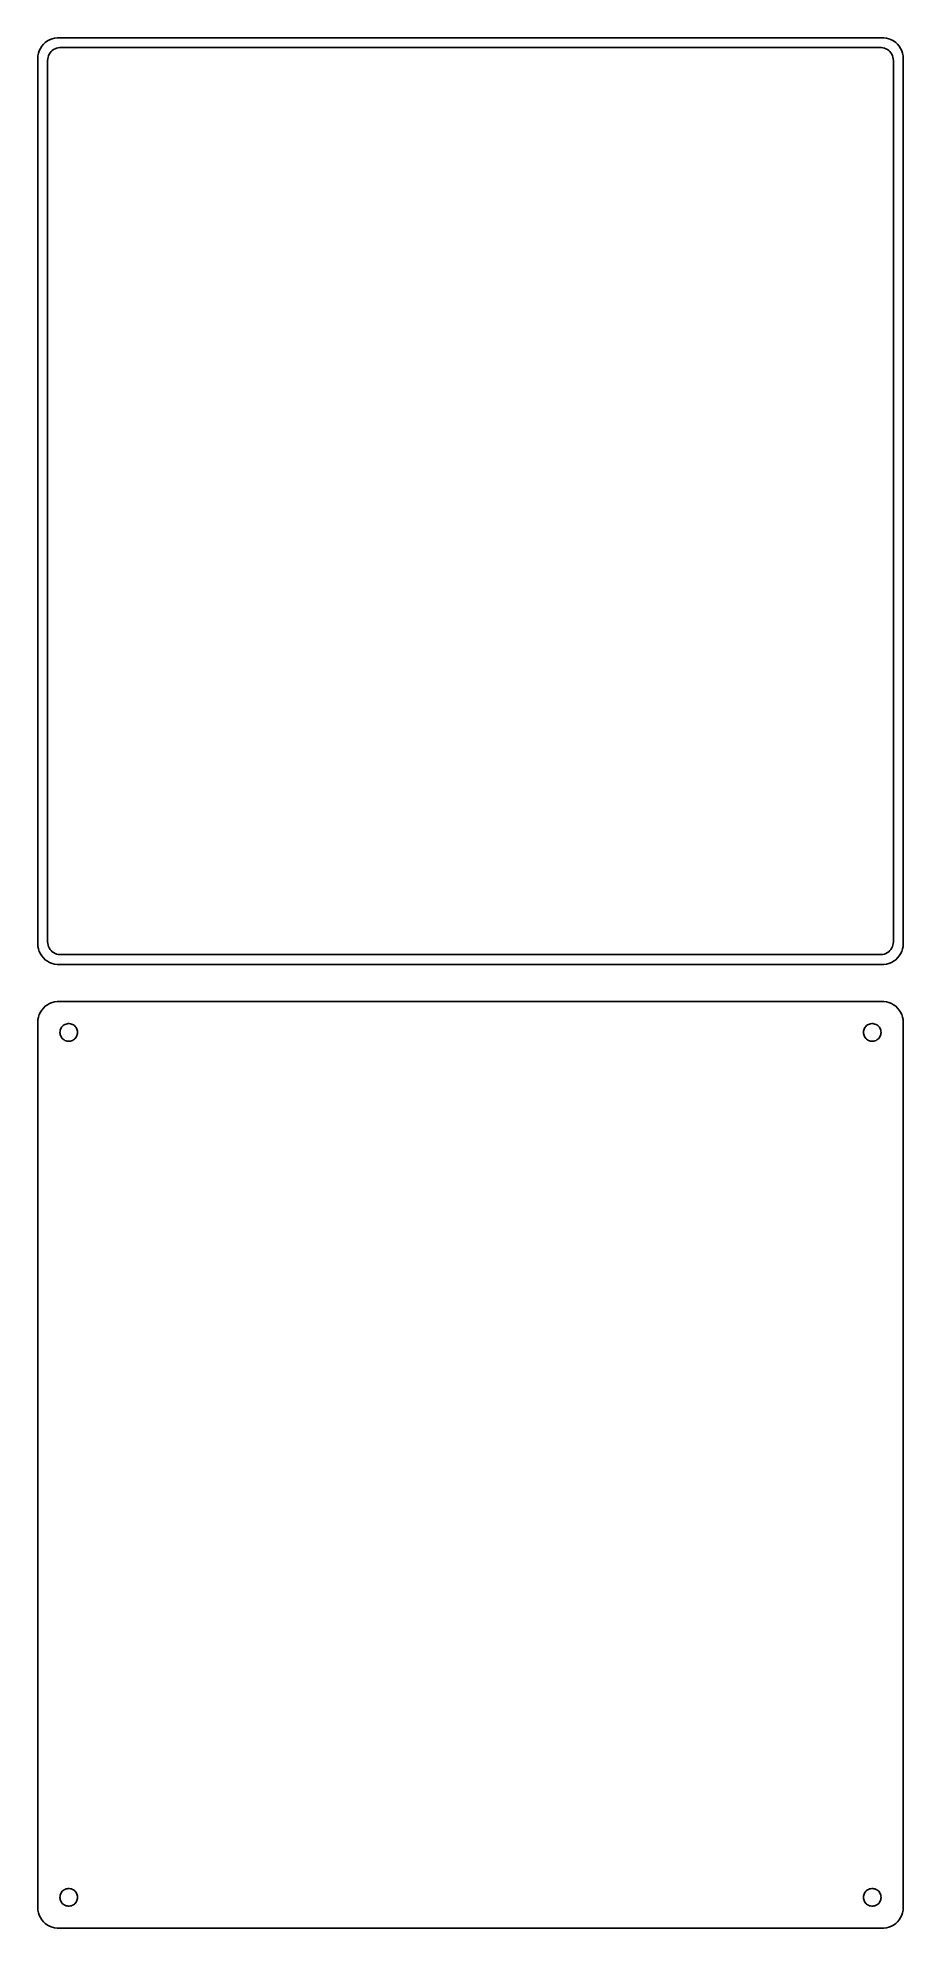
# Model space of a CAD drawing. Header units: metres. Extents: x -105 to 105, y 356 to 814.
import ezdxf

# ---------------------------------------------------------------- set-up
doc = ezdxf.new("R2010")
doc.units = ezdxf.units.M

msp = doc.modelspace()

# ---------------------------------------------------------------- linework, layer by layer
for p, q in [((-104.045, 812.439), (-104.382, 811.909)), ((-103.645, 812.923), (-104.045, 812.439)), ((-103.187, 813.353), (-103.645, 812.923)), ((-102.679, 813.722), (-103.187, 813.353)), ((-102.129, 814.024), (-102.679, 813.722)), ((-101.545, 814.255), (-102.129, 814.024)), ((-100.937, 814.411), (-101.545, 814.255)), ((-100.314, 814.49), (-100.937, 814.411)), ((100.314, 814.49), (-100.314, 814.49)), ((100.937, 814.411), (100.314, 814.49)), ((101.545, 814.255), (100.937, 814.411)), ((102.129, 814.024), (101.545, 814.255)), ((102.679, 813.722), (102.129, 814.024)), ((103.187, 813.353), (102.679, 813.722)), ((103.645, 812.923), (103.187, 813.353)), ((104.045, 812.439), (103.645, 812.923)), ((104.382, 811.909), (104.045, 812.439)), ((-104.961, 810.127), (-105, 809.5)), ((-105, 809.5), (-105, 594.5)), ((-104.843, 810.743), (-104.961, 810.127)), ((-104.649, 811.341), (-104.843, 810.743)), ((-104.382, 811.909), (-104.649, 811.341)), ((-102.613, 809), (-102.588, 809.39)), ((-102.613, 595), (-102.613, 809)), ((-102.588, 809.39), (-102.515, 809.774)), ((-102.515, 809.774), (-102.394, 810.146)), ((-102.394, 810.146), (-102.228, 810.5)), ((-102.228, 810.5), (-102.018, 810.83)), ((-102.018, 810.83), (-101.769, 811.131)), ((-101.769, 811.131), (-101.484, 811.399)), ((-101.484, 811.399), (-101.168, 811.628)), ((-101.168, 811.628), (-100.825, 811.817)), ((-100.825, 811.817), (-100.462, 811.961)), ((-100.462, 811.961), (-100.083, 812.058)), ((-100.083, 812.058), (-99.6955, 812.107)), ((-99.6955, 812.107), (99.6955, 812.107)), ((99.6955, 812.107), (100.083, 812.058)), ((100.083, 812.058), (100.462, 811.961)), ((100.462, 811.961), (100.825, 811.817)), ((100.825, 811.817), (101.168, 811.628)), ((101.168, 811.628), (101.484, 811.399)), ((101.484, 811.399), (101.769, 811.131)), ((101.769, 811.131), (102.018, 810.83)), ((102.018, 810.83), (102.228, 810.5)), ((102.228, 810.5), (102.394, 810.146)), ((102.394, 810.146), (102.515, 809.774)), ((102.515, 809.774), (102.588, 809.39)), ((102.588, 809.39), (102.613, 809)), ((102.613, 809), (102.613, 595)), ((104.649, 811.341), (104.382, 811.909)), ((104.843, 810.743), (104.649, 811.341)), ((104.961, 810.127), (104.843, 810.743)), ((105, 809.5), (104.961, 810.127)), ((105, 594.5), (105, 809.5)), ((-105, 594.5), (-104.961, 593.873)), ((-104.961, 593.873), (-104.843, 593.257)), ((-104.843, 593.257), (-104.649, 592.659)), ((-104.649, 592.659), (-104.382, 592.091)), ((-104.382, 592.091), (-104.045, 591.561)), ((-102.588, 594.61), (-102.613, 595)), ((-102.515, 594.226), (-102.588, 594.61)), ((-102.394, 593.854), (-102.515, 594.226)), ((-102.228, 593.5), (-102.394, 593.854)), ((-102.018, 593.17), (-102.228, 593.5)), ((-101.769, 592.869), (-102.018, 593.17)), ((-101.484, 592.601), (-101.769, 592.869)), ((-101.168, 592.372), (-101.484, 592.601)), ((-100.825, 592.183), (-101.168, 592.372)), ((-100.462, 592.039), (-100.825, 592.183)), ((100.825, 592.183), (100.462, 592.039)), ((101.168, 592.372), (100.825, 592.183)), ((101.484, 592.601), (101.168, 592.372)), ((101.769, 592.869), (101.484, 592.601)), ((102.018, 593.17), (101.769, 592.869)), ((102.228, 593.5), (102.018, 593.17)), ((102.394, 593.854), (102.228, 593.5)), ((102.515, 594.226), (102.394, 593.854)), ((102.588, 594.61), (102.515, 594.226)), ((102.613, 595), (102.588, 594.61)), ((104.045, 591.561), (104.382, 592.091)), ((104.382, 592.091), (104.649, 592.659)), ((104.649, 592.659), (104.843, 593.257)), ((104.843, 593.257), (104.961, 593.873)), ((104.961, 593.873), (105, 594.5)), ((-104.045, 591.561), (-103.645, 591.077)), ((-103.645, 591.077), (-103.187, 590.647)), ((-103.187, 590.647), (-102.679, 590.278)), ((-102.679, 590.278), (-102.129, 589.976)), ((-102.129, 589.976), (-101.545, 589.745)), ((-101.545, 589.745), (-100.937, 589.589)), ((-100.937, 589.589), (-100.314, 589.51)), ((-100.083, 591.942), (-100.462, 592.039)), ((-100.314, 589.51), (100.314, 589.51)), ((-99.6955, 591.893), (-100.083, 591.942)), ((99.6955, 591.893), (-99.6955, 591.893)), ((100.083, 591.942), (99.6955, 591.893)), ((100.462, 592.039), (100.083, 591.942)), ((100.314, 589.51), (100.937, 589.589)), ((100.937, 589.589), (101.545, 589.745)), ((101.545, 589.745), (102.129, 589.976)), ((102.129, 589.976), (102.679, 590.278)), ((102.679, 590.278), (103.187, 590.647)), ((103.187, 590.647), (103.645, 591.077)), ((103.645, 591.077), (104.045, 591.561)), ((-104.045, 578.439), (-104.382, 577.909)), ((-103.645, 578.923), (-104.045, 578.439)), ((-103.187, 579.353), (-103.645, 578.923)), ((-102.679, 579.722), (-103.187, 579.353)), ((-102.129, 580.024), (-102.679, 579.722)), ((-101.545, 580.255), (-102.129, 580.024)), ((-100.937, 580.411), (-101.545, 580.255)), ((-100.314, 580.49), (-100.937, 580.411)), ((100.314, 580.49), (-100.314, 580.49)), ((100.937, 580.411), (100.314, 580.49)), ((101.545, 580.255), (100.937, 580.411)), ((102.129, 580.024), (101.545, 580.255)), ((102.679, 579.722), (102.129, 580.024)), ((103.187, 579.353), (102.679, 579.722)), ((103.645, 578.923), (103.187, 579.353)), ((104.045, 578.439), (103.645, 578.923)), ((104.382, 577.909), (104.045, 578.439)), ((-104.961, 576.127), (-105, 575.5)), ((-105, 575.5), (-105, 360.5)), ((-104.843, 576.743), (-104.961, 576.127)), ((-104.649, 577.341), (-104.843, 576.743)), ((-104.382, 577.909), (-104.649, 577.341)), ((-99.5682, 573.531), (-99.4853, 573.786)), ((-99.4853, 573.786), (-99.3712, 574.029)), ((-99.3712, 574.029), (-99.2275, 574.255)), ((-99.2275, 574.255), (-99.0566, 574.462)), ((-99.0566, 574.462), (-98.8611, 574.645)), ((-98.8611, 574.645), (-98.6441, 574.803)), ((-98.6441, 574.803), (-98.4092, 574.932)), ((-98.4092, 574.932), (-98.1598, 575.031)), ((-98.1598, 575.031), (-97.9001, 575.097)), ((-97.9001, 575.097), (-97.6341, 575.131)), ((-97.6341, 575.131), (-97.3659, 575.131)), ((-97.3659, 575.131), (-97.0999, 575.097)), ((-97.0999, 575.097), (-96.8401, 575.031)), ((-96.8401, 575.031), (-96.5908, 574.932)), ((-96.5908, 574.932), (-96.3559, 574.803)), ((-96.3559, 574.803), (-96.1389, 574.645)), ((-96.1389, 574.645), (-95.9434, 574.462)), ((-95.9434, 574.462), (-95.7725, 574.255)), ((-95.7725, 574.255), (-95.6288, 574.029)), ((-95.6288, 574.029), (-95.5146, 573.786)), ((-95.5146, 573.786), (-95.4318, 573.531)), ((95.4318, 573.531), (95.5146, 573.786)), ((95.5146, 573.786), (95.6288, 574.029)), ((95.6288, 574.029), (95.7725, 574.255)), ((95.7725, 574.255), (95.9434, 574.462)), ((95.9434, 574.462), (96.1389, 574.645)), ((96.1389, 574.645), (96.3559, 574.803)), ((96.3559, 574.803), (96.5908, 574.932)), ((96.5908, 574.932), (96.8401, 575.031)), ((96.8401, 575.031), (97.0999, 575.097)), ((97.0999, 575.097), (97.3659, 575.131)), ((97.3659, 575.131), (97.6341, 575.131)), ((97.6341, 575.131), (97.9001, 575.097)), ((97.9001, 575.097), (98.1598, 575.031)), ((98.1598, 575.031), (98.4092, 574.932)), ((98.4092, 574.932), (98.6441, 574.803)), ((98.6441, 574.803), (98.8611, 574.645)), ((98.8611, 574.645), (99.0566, 574.462)), ((99.0566, 574.462), (99.2275, 574.255)), ((99.2275, 574.255), (99.3712, 574.029)), ((99.3712, 574.029), (99.4853, 573.786)), ((99.4853, 573.786), (99.5682, 573.531)), ((104.649, 577.341), (104.382, 577.909)), ((104.843, 576.743), (104.649, 577.341)), ((104.961, 576.127), (104.843, 576.743)), ((105, 575.5), (104.961, 576.127)), ((105, 360.5), (105, 575.5)), ((-99.6353, 573), (-99.6185, 573.268)), ((-99.6185, 572.732), (-99.6353, 573)), ((-99.6185, 573.268), (-99.5682, 573.531)), ((-99.5682, 572.469), (-99.6185, 572.732)), ((-99.4853, 572.214), (-99.5682, 572.469)), ((-99.3712, 571.971), (-99.4853, 572.214)), ((-99.2275, 571.745), (-99.3712, 571.971)), ((-99.0566, 571.538), (-99.2275, 571.745)), ((-98.8611, 571.355), (-99.0566, 571.538)), ((-98.6441, 571.197), (-98.8611, 571.355)), ((-98.4092, 571.068), (-98.6441, 571.197)), ((-98.1598, 570.969), (-98.4092, 571.068)), ((-97.9001, 570.903), (-98.1598, 570.969)), ((-97.6341, 570.869), (-97.9001, 570.903)), ((-97.3659, 570.869), (-97.6341, 570.869)), ((-97.0999, 570.903), (-97.3659, 570.869)), ((-96.8401, 570.969), (-97.0999, 570.903)), ((-96.5908, 571.068), (-96.8401, 570.969)), ((-96.3559, 571.197), (-96.5908, 571.068)), ((-96.1389, 571.355), (-96.3559, 571.197)), ((-95.9434, 571.538), (-96.1389, 571.355)), ((-95.7725, 571.745), (-95.9434, 571.538)), ((-95.6288, 571.971), (-95.7725, 571.745)), ((-95.5146, 572.214), (-95.6288, 571.971)), ((-95.4318, 572.469), (-95.5146, 572.214)), ((-95.4318, 573.531), (-95.3815, 573.268)), ((-95.3815, 572.732), (-95.4318, 572.469)), ((-95.3815, 573.268), (-95.3647, 573)), ((-95.3647, 573), (-95.3815, 572.732)), ((95.3647, 573), (95.3815, 573.268)), ((95.3815, 572.732), (95.3647, 573)), ((95.3815, 573.268), (95.4318, 573.531)), ((95.4318, 572.469), (95.3815, 572.732)), ((95.5146, 572.214), (95.4318, 572.469)), ((95.6288, 571.971), (95.5146, 572.214)), ((95.7725, 571.745), (95.6288, 571.971)), ((95.9434, 571.538), (95.7725, 571.745)), ((96.1389, 571.355), (95.9434, 571.538)), ((96.3559, 571.197), (96.1389, 571.355)), ((96.5908, 571.068), (96.3559, 571.197)), ((96.8401, 570.969), (96.5908, 571.068)), ((97.0999, 570.903), (96.8401, 570.969)), ((97.3659, 570.869), (97.0999, 570.903)), ((97.6341, 570.869), (97.3659, 570.869)), ((97.9001, 570.903), (97.6341, 570.869)), ((98.1598, 570.969), (97.9001, 570.903)), ((98.4092, 571.068), (98.1598, 570.969)), ((98.6441, 571.197), (98.4092, 571.068)), ((98.8611, 571.355), (98.6441, 571.197)), ((99.0566, 571.538), (98.8611, 571.355)), ((99.2275, 571.745), (99.0566, 571.538)), ((99.3712, 571.971), (99.2275, 571.745)), ((99.4853, 572.214), (99.3712, 571.971)), ((99.5682, 572.469), (99.4853, 572.214)), ((99.5682, 573.531), (99.6185, 573.268)), ((99.6185, 572.732), (99.5682, 572.469)), ((99.6185, 573.268), (99.6353, 573)), ((99.6353, 573), (99.6185, 572.732)), ((-99.6353, 363), (-99.6185, 363.268)), ((-99.6185, 362.732), (-99.6353, 363)), ((-99.6185, 363.268), (-99.5682, 363.531)), ((-99.5682, 362.469), (-99.6185, 362.732)), ((-99.5682, 363.531), (-99.4853, 363.786)), ((-99.4853, 363.786), (-99.3712, 364.029)), ((-99.3712, 364.029), (-99.2275, 364.255)), ((-99.2275, 364.255), (-99.0566, 364.462)), ((-99.0566, 364.462), (-98.8611, 364.645)), ((-98.8611, 364.645), (-98.6441, 364.803)), ((-98.6441, 364.803), (-98.4092, 364.932)), ((-98.4092, 364.932), (-98.1598, 365.031)), ((-98.1598, 365.031), (-97.9001, 365.097)), ((-97.9001, 365.097), (-97.6341, 365.131)), ((-97.6341, 365.131), (-97.3659, 365.131)), ((-97.3659, 365.131), (-97.0999, 365.097)), ((-97.0999, 365.097), (-96.8401, 365.031)), ((-96.8401, 365.031), (-96.5908, 364.932)), ((-96.5908, 364.932), (-96.3559, 364.803)), ((-96.3559, 364.803), (-96.1389, 364.645)), ((-96.1389, 364.645), (-95.9434, 364.462)), ((-95.9434, 364.462), (-95.7725, 364.255)), ((-95.7725, 364.255), (-95.6288, 364.029)), ((-95.6288, 364.029), (-95.5146, 363.786)), ((-95.5146, 363.786), (-95.4318, 363.531)), ((-95.4318, 363.531), (-95.3815, 363.268)), ((-95.3815, 362.732), (-95.4318, 362.469)), ((-95.3815, 363.268), (-95.3647, 363)), ((-95.3647, 363), (-95.3815, 362.732)), ((95.3647, 363), (95.3815, 363.268)), ((95.3815, 362.732), (95.3647, 363)), ((95.3815, 363.268), (95.4318, 363.531)), ((95.4318, 362.469), (95.3815, 362.732)), ((95.4318, 363.531), (95.5146, 363.786)), ((95.5146, 363.786), (95.6288, 364.029)), ((95.6288, 364.029), (95.7725, 364.255)), ((95.7725, 364.255), (95.9434, 364.462)), ((95.9434, 364.462), (96.1389, 364.645)), ((96.1389, 364.645), (96.3559, 364.803)), ((96.3559, 364.803), (96.5908, 364.932)), ((96.5908, 364.932), (96.8401, 365.031)), ((96.8401, 365.031), (97.0999, 365.097)), ((97.0999, 365.097), (97.3659, 365.131)), ((97.3659, 365.131), (97.6341, 365.131)), ((97.6341, 365.131), (97.9001, 365.097)), ((97.9001, 365.097), (98.1598, 365.031)), ((98.1598, 365.031), (98.4092, 364.932)), ((98.4092, 364.932), (98.6441, 364.803)), ((98.6441, 364.803), (98.8611, 364.645)), ((98.8611, 364.645), (99.0566, 364.462)), ((99.0566, 364.462), (99.2275, 364.255)), ((99.2275, 364.255), (99.3712, 364.029)), ((99.3712, 364.029), (99.4853, 363.786)), ((99.4853, 363.786), (99.5682, 363.531)), ((99.5682, 363.531), (99.6185, 363.268)), ((99.6185, 362.732), (99.5682, 362.469)), ((99.6185, 363.268), (99.6353, 363)), ((99.6353, 363), (99.6185, 362.732)), ((-105, 360.5), (-104.961, 359.873)), ((-104.961, 359.873), (-104.843, 359.257)), ((-104.843, 359.257), (-104.649, 358.659)), ((-104.649, 358.659), (-104.382, 358.091)), ((-104.382, 358.091), (-104.045, 357.561)), ((-99.4853, 362.214), (-99.5682, 362.469)), ((-99.3712, 361.971), (-99.4853, 362.214)), ((-99.2275, 361.745), (-99.3712, 361.971)), ((-99.0566, 361.538), (-99.2275, 361.745)), ((-98.8611, 361.355), (-99.0566, 361.538)), ((-98.6441, 361.197), (-98.8611, 361.355)), ((-98.4092, 361.068), (-98.6441, 361.197)), ((-98.1598, 360.969), (-98.4092, 361.068)), ((-97.9001, 360.903), (-98.1598, 360.969)), ((-97.6341, 360.869), (-97.9001, 360.903)), ((-97.3659, 360.869), (-97.6341, 360.869)), ((-97.0999, 360.903), (-97.3659, 360.869)), ((-96.8401, 360.969), (-97.0999, 360.903)), ((-96.5908, 361.068), (-96.8401, 360.969)), ((-96.3559, 361.197), (-96.5908, 361.068)), ((-96.1389, 361.355), (-96.3559, 361.197)), ((-95.9434, 361.538), (-96.1389, 361.355)), ((-95.7725, 361.745), (-95.9434, 361.538)), ((-95.6288, 361.971), (-95.7725, 361.745)), ((-95.5146, 362.214), (-95.6288, 361.971)), ((-95.4318, 362.469), (-95.5146, 362.214)), ((95.5146, 362.214), (95.4318, 362.469)), ((95.6288, 361.971), (95.5146, 362.214)), ((95.7725, 361.745), (95.6288, 361.971)), ((95.9434, 361.538), (95.7725, 361.745)), ((96.1389, 361.355), (95.9434, 361.538)), ((96.3559, 361.197), (96.1389, 361.355)), ((96.5908, 361.068), (96.3559, 361.197)), ((96.8401, 360.969), (96.5908, 361.068)), ((97.0999, 360.903), (96.8401, 360.969)), ((97.3659, 360.869), (97.0999, 360.903)), ((97.6341, 360.869), (97.3659, 360.869)), ((97.9001, 360.903), (97.6341, 360.869)), ((98.1598, 360.969), (97.9001, 360.903)), ((98.4092, 361.068), (98.1598, 360.969)), ((98.6441, 361.197), (98.4092, 361.068)), ((98.8611, 361.355), (98.6441, 361.197)), ((99.0566, 361.538), (98.8611, 361.355)), ((99.2275, 361.745), (99.0566, 361.538)), ((99.3712, 361.971), (99.2275, 361.745)), ((99.4853, 362.214), (99.3712, 361.971)), ((99.5682, 362.469), (99.4853, 362.214)), ((104.045, 357.561), (104.382, 358.091)), ((104.382, 358.091), (104.649, 358.659)), ((104.649, 358.659), (104.843, 359.257)), ((104.843, 359.257), (104.961, 359.873)), ((104.961, 359.873), (105, 360.5)), ((-104.045, 357.561), (-103.645, 357.077)), ((-103.645, 357.077), (-103.187, 356.647)), ((-103.187, 356.647), (-102.679, 356.278)), ((-102.679, 356.278), (-102.129, 355.976)), ((-102.129, 355.976), (-101.545, 355.745)), ((-101.545, 355.745), (-100.937, 355.589)), ((-100.937, 355.589), (-100.314, 355.51)), ((-100.314, 355.51), (100.314, 355.51)), ((100.314, 355.51), (100.937, 355.589)), ((100.937, 355.589), (101.545, 355.745)), ((101.545, 355.745), (102.129, 355.976)), ((102.129, 355.976), (102.679, 356.278)), ((102.679, 356.278), (103.187, 356.647)), ((103.187, 356.647), (103.645, 357.077)), ((103.645, 357.077), (104.045, 357.561))]:
    msp.add_line(p, q)

doc.saveas('drawing.dxf')
